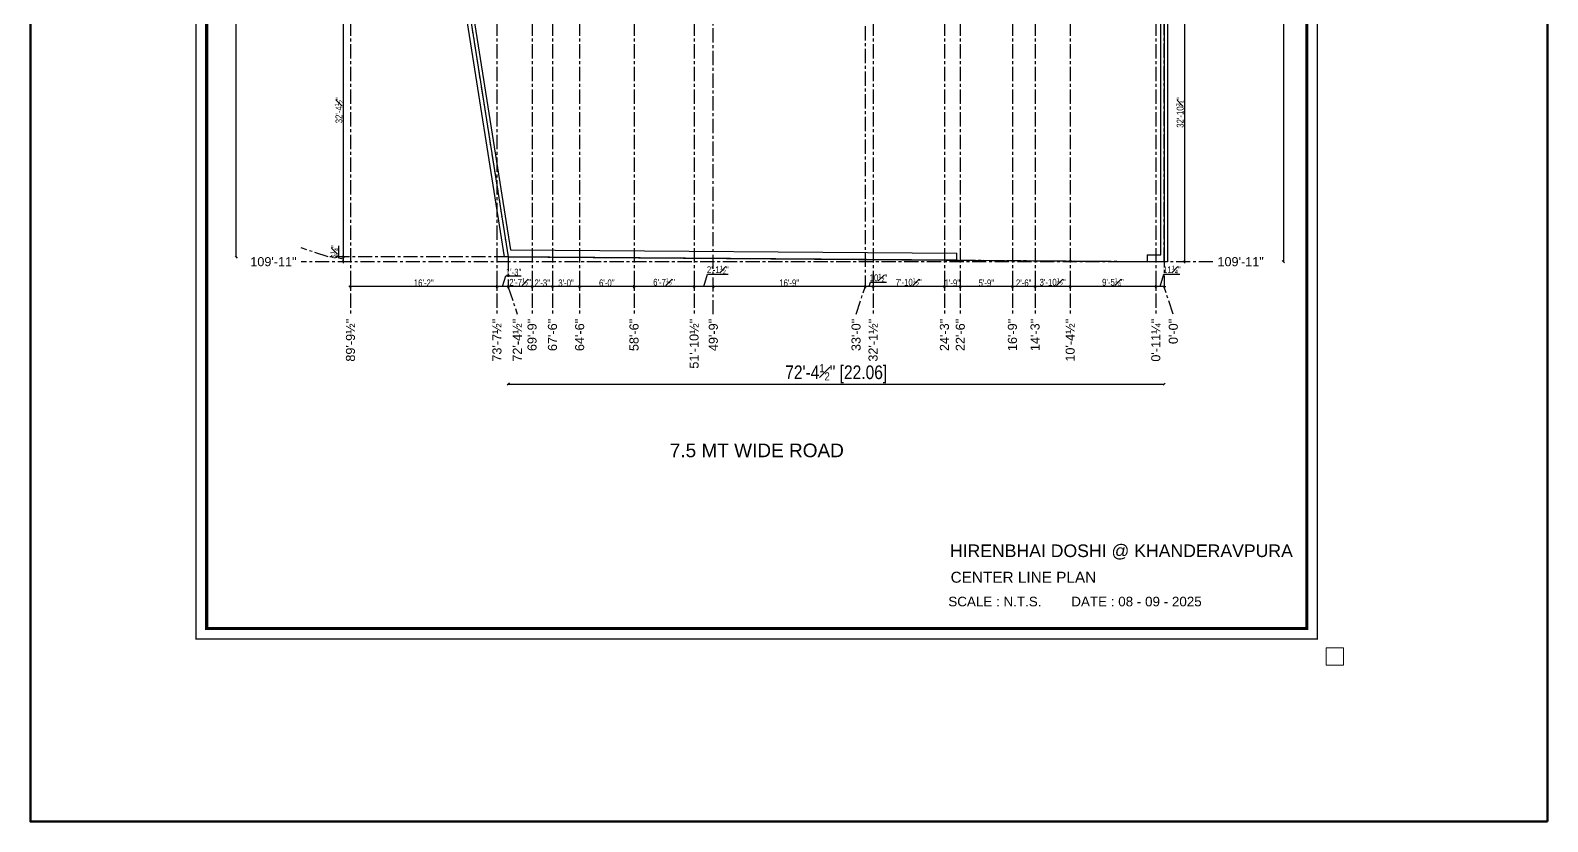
# Model space of a CAD drawing. Header units: inches. Extents: x 1259 to 4988, y 1085 to 3652.
# Drawn here: x 1259 to 3268, y 1085 to 2133 of the extents above; entities that cross this region are included whole.
import ezdxf

# ---------------------------------------------------------------- set-up
doc = ezdxf.new("R2010")
doc.units = ezdxf.units.IN
doc.header["$LTSCALE"] = 15
doc.header["$MEASUREMENT"] = 0
doc.header["$PDMODE"] = 2
doc.linetypes.add('CENTER', pattern=[2, 1.25, -0.25, 0.25, -0.25])
for name, color, linetype, lineweight in [('A_Column', 1, 'Continuous', 50), ('PAGE BORDER', 252, 'Continuous', 9), ('TBlock', 7, 'Continuous', 13)]:
    doc.layers.add(name, color=color, linetype=linetype, lineweight=lineweight)
for name, color, linetype in [('CENTER', 30, 'CENTER'), ('DIMENSION', 160, 'Continuous'), ('ELE', 8, 'Continuous'), ('TEXT', 160, 'Continuous'), ('Wall', 7, 'Continuous')]:
    doc.layers.add(name, color=color, linetype=linetype)
doc.styles.add('Arial', font='arial.ttf')
doc.styles.add('NARROW', font='swissc.ttf')
doc.styles.add('swis721cnbt', font='swissc.ttf')
doc.dimstyles.new('RA-2', dxfattribs={"dimtxt": 7.5, "dimasz": 1, "dimexe": 6, "dimexo": 6, "dimgap": 0.5, "dimtad": 1, "dimzin": 3, "dimdsep": 46, "dimlunit": 4, "dimtxsty": 'NARROW', "dimblk": 'OBLIQUE', "dimcen": 0, "dimse1": 1, "dimse2": 1, "dimclrd": 8, "dimclrt": 256, "dimadec": 0, "dimazin": 0, "dimtfac": 0.6, "dimtix": 1, "dimtofl": 0, "dimtmove": 2, "dimatfit": 3, "dimfxl": 6, "dimfrac": 1, "dimtolj": 1, "dimtzin": 0, "dimlwd": -1, "dimarcsym": 0})
doc.dimstyles.new('VSJ', dxfattribs={"dimtxt": 5, "dimasz": 0.75, "dimexe": 0, "dimexo": 0, "dimgap": 0.25, "dimtad": 1, "dimzin": 3, "dimdsep": 46, "dimlunit": 4, "dimtxsty": 'swis721cnbt', "dimblk": 'rp', "dimcen": 0.09, "dimse1": 1, "dimse2": 1, "dimclrd": 251, "dimclre": 8, "dimclrt": 160, "dimadec": 0, "dimazin": 0, "dimtfac": 0.6, "dimtofl": 0, "dimtmove": 0, "dimatfit": 3, "dimfxl": 9, "dimfrac": 1, "dimtolj": 1, "dimtzin": 0, "dimlwd": -1, "dimlwe": -1, "dimarcsym": 0})

# ---------------------------------------------------------------- blocks, each defined once
blk = doc.blocks.new('rp')
for p, q in [((0, 0), (-2, 0)), ((0, 2), (0, -2)), ((0, 0), (2, 0))]:
    blk.add_line(p, q)
blk.add_circle((0, 0), 0.75)
blk = doc.blocks.new('*D106')
at = {"layer": 'Defpoints', "color": 0, "transparency": 16777216}
for p in [(2788.9, 2221.3), (2786.9, 1826.5), (2794.8, 1826.5)]:
    blk.add_point(p, dxfattribs=at)
at = {"layer": 'DIMENSION', "color": 251, "transparency": 16777216}
blk.add_line((2786.9, 2220.3), (2786.9, 1827.5), dxfattribs=at)
for p, rotation in [((2786.9, 2221.3), 90), ((2786.9, 1826.5), 270)]:
    blk.add_blockref('rp', p, dxfattribs=dict(at, rotation=rotation))
at = {"layer": 'DIMENSION', "color": 160, "transparency": 16777216, "insert": (2781.1, 2023.9), "char_height": 9, "attachment_point": 5, "rotation": 90, "style": 'swis721cnbt'}
blk.add_mtext('\\A1;32\'-10{\\H0.6x;\\S3#4;}"', dxfattribs=at)
blk = doc.blocks.new('_OBLIQUE')
at = {"color": 0, "linetype": 'ByBlock'}
blk.add_line((-0.5, -0.5), (0.5, 0.5), dxfattribs=at)
blk = doc.blocks.new('*D107')
at = {"layer": 'Defpoints', "color": 0, "transparency": 16777216}
for p in [(2759.7, 3145.3), (2776.7, 1826.5), (2917.8, 1826.5)]:
    blk.add_point(p, dxfattribs=at)
at = {"layer": 'DIMENSION', "color": 251, "transparency": 16777216}
blk.add_line((2917.8, 3145.3), (2917.8, 1826.5), dxfattribs=at)
at = {"layer": 'DIMENSION', "color": 251, "transparency": 16777216, "xscale": 3, "yscale": 3, "zscale": 3}
for p, rotation in [((2917.8, 3145.3), 90), ((2917.8, 1826.5), 270)]:
    blk.add_blockref('_OBLIQUE', p, dxfattribs=dict(at, rotation=rotation))
at = {"layer": 'DIMENSION', "transparency": 16777216, "insert": (2905.7, 2485.9), "char_height": 18, "attachment_point": 5, "rotation": 90, "style": 'NARROW'}
blk.add_mtext('\\A1;109\'-11" [33.50]', dxfattribs=at)
blk = doc.blocks.new('*D124')
at = {"layer": 'Defpoints', "color": 0, "transparency": 16777216}
for p in [(1891.4, 1825.4), (2759.9, 1817.9), (2759.9, 1664.4)]:
    blk.add_point(p, dxfattribs=at)
at = {"layer": 'DIMENSION', "color": 251, "transparency": 16777216}
blk.add_line((1891.4, 1664.4), (2759.9, 1664.4), dxfattribs=at)
at = {"layer": 'DIMENSION', "color": 251, "transparency": 16777216, "xscale": 3, "yscale": 3, "zscale": 3, "rotation": 180}
blk.add_blockref('_OBLIQUE', (1891.4, 1664.4), dxfattribs=at)
at = {"layer": 'DIMENSION', "color": 251, "transparency": 16777216, "xscale": 3, "yscale": 3, "zscale": 3}
blk.add_blockref('_OBLIQUE', (2759.9, 1664.4), dxfattribs=at)
at = {"layer": 'DIMENSION', "transparency": 16777216, "insert": (2325.7, 1678.3), "char_height": 18, "attachment_point": 5, "style": 'NARROW'}
blk.add_mtext('\\A1;72\'-4{\\H0.6x;\\S1#2;}" [22.06]', dxfattribs=at)
blk = doc.blocks.new('*D125')
at = {"layer": 'Defpoints', "color": 0, "transparency": 16777216}
for p in [(2748.8, 1793.5), (2748.8, 1793.5), (2759.9, 1793.5)]:
    blk.add_point(p, dxfattribs=at)
at = {"layer": 'DIMENSION', "color": 251, "transparency": 16777216}
for p, q in [((2754.4, 1793.5), (2759.4, 1810.2)), ((2759.4, 1810.2), (2780.8, 1810.2)), ((2758.9, 1793.5), (2749.8, 1793.5))]:
    blk.add_line(p, q, dxfattribs=at)
at = {"layer": 'DIMENSION', "color": 251, "transparency": 16777216, "rotation": 180}
blk.add_blockref('rp', (2748.8, 1793.5), dxfattribs=at)
at = {"layer": 'DIMENSION', "color": 251, "transparency": 16777216}
blk.add_blockref('rp', (2759.9, 1793.5), dxfattribs=at)
at = {"layer": 'DIMENSION', "color": 160, "transparency": 16777216, "insert": (2770.1, 1815.9), "char_height": 9, "attachment_point": 5, "style": 'swis721cnbt'}
blk.add_mtext('\\A1;11{\\H0.6x;\\S1#4;}"', dxfattribs=at)
blk = doc.blocks.new('*D126')
at = {"layer": 'Defpoints', "color": 0, "transparency": 16777216}
for p in [(2635.4, 1793.5), (2635.4, 1793.5), (2748.8, 1793.5)]:
    blk.add_point(p, dxfattribs=at)
at = {"layer": 'DIMENSION', "color": 251, "transparency": 16777216}
blk.add_line((2747.8, 1793.5), (2636.4, 1793.5), dxfattribs=at)
at = {"layer": 'DIMENSION', "color": 251, "transparency": 16777216, "rotation": 180}
blk.add_blockref('rp', (2635.4, 1793.5), dxfattribs=at)
at = {"layer": 'DIMENSION', "color": 251, "transparency": 16777216}
blk.add_blockref('rp', (2748.8, 1793.5), dxfattribs=at)
at = {"layer": 'DIMENSION', "color": 160, "transparency": 16777216, "insert": (2692.1, 1799.3), "char_height": 9, "attachment_point": 5, "style": 'swis721cnbt'}
blk.add_mtext('\\A1;9\'-5{\\H0.6x;\\S1#4;}"', dxfattribs=at)
blk = doc.blocks.new('*D127')
at = {"layer": 'Defpoints', "color": 0, "transparency": 16777216}
for p in [(2588.9, 1793.5), (2588.9, 1793.5), (2635.4, 1793.5)]:
    blk.add_point(p, dxfattribs=at)
at = {"layer": 'DIMENSION', "color": 251, "transparency": 16777216}
blk.add_line((2634.4, 1793.5), (2589.9, 1793.5), dxfattribs=at)
at = {"layer": 'DIMENSION', "color": 251, "transparency": 16777216, "rotation": 180}
blk.add_blockref('rp', (2588.9, 1793.5), dxfattribs=at)
at = {"layer": 'DIMENSION', "color": 251, "transparency": 16777216}
blk.add_blockref('rp', (2635.4, 1793.5), dxfattribs=at)
at = {"layer": 'DIMENSION', "color": 160, "transparency": 16777216, "insert": (2612.2, 1799.3), "char_height": 9, "attachment_point": 5, "style": 'swis721cnbt'}
blk.add_mtext('\\A1;3\'-10{\\H0.6x;\\S1#2;}"', dxfattribs=at)
blk = doc.blocks.new('*D128')
at = {"layer": 'Defpoints', "color": 0, "transparency": 16777216}
for p in [(2558.9, 1793.5), (2558.9, 1793.5), (2588.9, 1793.5)]:
    blk.add_point(p, dxfattribs=at)
at = {"layer": 'DIMENSION', "color": 251, "transparency": 16777216}
blk.add_line((2587.9, 1793.5), (2559.9, 1793.5), dxfattribs=at)
at = {"layer": 'DIMENSION', "color": 251, "transparency": 16777216, "rotation": 180}
blk.add_blockref('rp', (2558.9, 1793.5), dxfattribs=at)
at = {"layer": 'DIMENSION', "color": 251, "transparency": 16777216}
blk.add_blockref('rp', (2588.9, 1793.5), dxfattribs=at)
at = {"layer": 'DIMENSION', "color": 160, "transparency": 16777216, "insert": (2573.9, 1798.4), "char_height": 9, "attachment_point": 5, "style": 'swis721cnbt'}
blk.add_mtext('\\A1;2\'-6"', dxfattribs=at)
blk = doc.blocks.new('*D129')
at = {"layer": 'Defpoints', "color": 0, "transparency": 16777216}
for p in [(2489.9, 1793.5), (2489.9, 1793.5), (2558.9, 1793.5)]:
    blk.add_point(p, dxfattribs=at)
at = {"layer": 'DIMENSION', "color": 251, "transparency": 16777216}
blk.add_line((2557.9, 1793.5), (2490.9, 1793.5), dxfattribs=at)
at = {"layer": 'DIMENSION', "color": 251, "transparency": 16777216, "rotation": 180}
blk.add_blockref('rp', (2489.9, 1793.5), dxfattribs=at)
at = {"layer": 'DIMENSION', "color": 251, "transparency": 16777216}
blk.add_blockref('rp', (2558.9, 1793.5), dxfattribs=at)
at = {"layer": 'DIMENSION', "color": 160, "transparency": 16777216, "insert": (2524.4, 1798.4), "char_height": 9, "attachment_point": 5, "style": 'swis721cnbt'}
blk.add_mtext('\\A1;5\'-9"', dxfattribs=at)
blk = doc.blocks.new('*D130')
at = {"layer": 'Defpoints', "color": 0, "transparency": 16777216}
for p in [(2374.4, 1793.5), (2374.4, 1791.5), (2468.9, 1793.5)]:
    blk.add_point(p, dxfattribs=at)
at = {"layer": 'DIMENSION', "color": 251, "transparency": 16777216}
blk.add_line((2467.9, 1793.5), (2375.4, 1793.5), dxfattribs=at)
at = {"layer": 'DIMENSION', "color": 251, "transparency": 16777216, "rotation": 180}
blk.add_blockref('rp', (2374.4, 1793.5), dxfattribs=at)
at = {"layer": 'DIMENSION', "color": 251, "transparency": 16777216}
blk.add_blockref('rp', (2468.9, 1793.5), dxfattribs=at)
at = {"layer": 'DIMENSION', "color": 160, "transparency": 16777216, "insert": (2421.7, 1799.3), "char_height": 9, "attachment_point": 5, "style": 'swis721cnbt'}
blk.add_mtext('\\A1;7\'-10{\\H0.6x;\\S1#2;}"', dxfattribs=at)
blk = doc.blocks.new('*D131')
at = {"layer": 'Defpoints', "color": 0, "transparency": 16777216}
for p in [(2363.9, 1793.5), (2363.9, 1793.5), (2374.4, 1791.5)]:
    blk.add_point(p, dxfattribs=at)
at = {"layer": 'DIMENSION', "color": 251, "transparency": 16777216}
for p, q in [((2373.4, 1793.5), (2364.9, 1793.5)), ((2369.2, 1793.5), (2371, 1799.4)), ((2371, 1799.4), (2392.3, 1799.4))]:
    blk.add_line(p, q, dxfattribs=at)
at = {"layer": 'DIMENSION', "color": 251, "transparency": 16777216, "rotation": 180}
blk.add_blockref('rp', (2363.9, 1793.5), dxfattribs=at)
at = {"layer": 'DIMENSION', "color": 251, "transparency": 16777216}
blk.add_blockref('rp', (2374.4, 1793.5), dxfattribs=at)
at = {"layer": 'DIMENSION', "color": 160, "transparency": 16777216, "insert": (2381.6, 1805.2), "char_height": 9, "attachment_point": 5, "style": 'swis721cnbt'}
blk.add_mtext('\\A1;10{\\H0.6x;\\S1#2;}"', dxfattribs=at)
blk = doc.blocks.new('*D132')
at = {"layer": 'Defpoints', "color": 0, "transparency": 16777216}
for p in [(2162.9, 1793.5), (2162.9, 1793.5), (2363.9, 1793.5)]:
    blk.add_point(p, dxfattribs=at)
at = {"layer": 'DIMENSION', "color": 251, "transparency": 16777216}
blk.add_line((2362.9, 1793.5), (2163.9, 1793.5), dxfattribs=at)
at = {"layer": 'DIMENSION', "color": 251, "transparency": 16777216, "rotation": 180}
blk.add_blockref('rp', (2162.9, 1793.5), dxfattribs=at)
at = {"layer": 'DIMENSION', "color": 251, "transparency": 16777216}
blk.add_blockref('rp', (2363.9, 1793.5), dxfattribs=at)
at = {"layer": 'DIMENSION', "color": 160, "transparency": 16777216, "insert": (2263.4, 1798.4), "char_height": 9, "attachment_point": 5, "style": 'swis721cnbt'}
blk.add_mtext('\\A1;16\'-9"', dxfattribs=at)
blk = doc.blocks.new('*D133')
at = {"layer": 'Defpoints', "color": 0, "transparency": 16777216}
for p in [(2137.4, 1793.5), (2137.4, 1793.5), (2162.9, 1793.5)]:
    blk.add_point(p, dxfattribs=at)
at = {"layer": 'DIMENSION', "color": 251, "transparency": 16777216}
for p, q in [((2150.2, 1793.5), (2155.2, 1810.2)), ((2155.2, 1810.2), (2182.7, 1810.2)), ((2161.9, 1793.5), (2138.4, 1793.5))]:
    blk.add_line(p, q, dxfattribs=at)
at = {"layer": 'DIMENSION', "color": 251, "transparency": 16777216, "rotation": 180}
blk.add_blockref('rp', (2137.4, 1793.5), dxfattribs=at)
at = {"layer": 'DIMENSION', "color": 251, "transparency": 16777216}
blk.add_blockref('rp', (2162.9, 1793.5), dxfattribs=at)
at = {"layer": 'DIMENSION', "color": 160, "transparency": 16777216, "insert": (2168.9, 1815.9), "char_height": 9, "attachment_point": 5, "style": 'swis721cnbt'}
blk.add_mtext('\\A1;2\'-1{\\H0.6x;\\S1#2;}"', dxfattribs=at)
blk = doc.blocks.new('*D134')
at = {"layer": 'Defpoints', "color": 0, "transparency": 16777216}
for p in [(2057.9, 1793.5), (2057.9, 1793.5), (2137.4, 1793.5)]:
    blk.add_point(p, dxfattribs=at)
at = {"layer": 'DIMENSION', "color": 251, "transparency": 16777216}
blk.add_line((2136.4, 1793.5), (2058.9, 1793.5), dxfattribs=at)
at = {"layer": 'DIMENSION', "color": 251, "transparency": 16777216, "rotation": 180}
blk.add_blockref('rp', (2057.9, 1793.5), dxfattribs=at)
at = {"layer": 'DIMENSION', "color": 251, "transparency": 16777216}
blk.add_blockref('rp', (2137.4, 1793.5), dxfattribs=at)
at = {"layer": 'DIMENSION', "color": 160, "transparency": 16777216, "insert": (2097.7, 1799.3), "char_height": 9, "attachment_point": 5, "style": 'swis721cnbt'}
blk.add_mtext('\\A1;6\'-7{\\H0.6x;\\S1#2;}"', dxfattribs=at)
blk = doc.blocks.new('*D135')
at = {"layer": 'Defpoints', "color": 0, "transparency": 16777216}
for p in [(1985.9, 1793.5), (1985.9, 1793.5), (2057.9, 1793.5)]:
    blk.add_point(p, dxfattribs=at)
at = {"layer": 'DIMENSION', "color": 251, "transparency": 16777216}
blk.add_line((2056.9, 1793.5), (1986.9, 1793.5), dxfattribs=at)
at = {"layer": 'DIMENSION', "color": 251, "transparency": 16777216, "rotation": 180}
blk.add_blockref('rp', (1985.9, 1793.5), dxfattribs=at)
at = {"layer": 'DIMENSION', "color": 251, "transparency": 16777216}
blk.add_blockref('rp', (2057.9, 1793.5), dxfattribs=at)
at = {"layer": 'DIMENSION', "color": 160, "transparency": 16777216, "insert": (2021.9, 1798.4), "char_height": 9, "attachment_point": 5, "style": 'swis721cnbt'}
blk.add_mtext('\\A1;6\'-0"', dxfattribs=at)
blk = doc.blocks.new('*D136')
at = {"layer": 'Defpoints', "color": 0, "transparency": 16777216}
for p in [(1949.9, 1793.5), (1949.9, 1793.5), (1985.9, 1793.5)]:
    blk.add_point(p, dxfattribs=at)
at = {"layer": 'DIMENSION', "color": 251, "transparency": 16777216}
blk.add_line((1984.9, 1793.5), (1950.9, 1793.5), dxfattribs=at)
at = {"layer": 'DIMENSION', "color": 251, "transparency": 16777216, "rotation": 180}
blk.add_blockref('rp', (1949.9, 1793.5), dxfattribs=at)
at = {"layer": 'DIMENSION', "color": 251, "transparency": 16777216}
blk.add_blockref('rp', (1985.9, 1793.5), dxfattribs=at)
at = {"layer": 'DIMENSION', "color": 160, "transparency": 16777216, "insert": (1967.9, 1798.4), "char_height": 9, "attachment_point": 5, "style": 'swis721cnbt'}
blk.add_mtext('\\A1;3\'-0"', dxfattribs=at)
blk = doc.blocks.new('*D137')
at = {"layer": 'Defpoints', "color": 0, "transparency": 16777216}
for p in [(1922.9, 1793.5), (1922.9, 1793.5), (1949.9, 1793.5)]:
    blk.add_point(p, dxfattribs=at)
at = {"layer": 'DIMENSION', "color": 251, "transparency": 16777216}
blk.add_line((1948.9, 1793.5), (1923.9, 1793.5), dxfattribs=at)
at = {"layer": 'DIMENSION', "color": 251, "transparency": 16777216, "rotation": 180}
blk.add_blockref('rp', (1922.9, 1793.5), dxfattribs=at)
at = {"layer": 'DIMENSION', "color": 251, "transparency": 16777216}
blk.add_blockref('rp', (1949.9, 1793.5), dxfattribs=at)
at = {"layer": 'DIMENSION', "color": 160, "transparency": 16777216, "insert": (1936.4, 1798.4), "char_height": 9, "attachment_point": 5, "style": 'swis721cnbt'}
blk.add_mtext('\\A1;2\'-3"', dxfattribs=at)
blk = doc.blocks.new('*D138')
at = {"layer": 'Defpoints', "color": 0, "transparency": 16777216}
for p in [(1891.4, 1793.5), (1891.4, 1793.5), (1922.9, 1793.5)]:
    blk.add_point(p, dxfattribs=at)
at = {"layer": 'DIMENSION', "color": 251, "transparency": 16777216}
blk.add_line((1921.9, 1793.5), (1892.4, 1793.5), dxfattribs=at)
at = {"layer": 'DIMENSION', "color": 251, "transparency": 16777216, "rotation": 180}
blk.add_blockref('rp', (1891.4, 1793.5), dxfattribs=at)
at = {"layer": 'DIMENSION', "color": 251, "transparency": 16777216}
blk.add_blockref('rp', (1922.9, 1793.5), dxfattribs=at)
at = {"layer": 'DIMENSION', "color": 160, "transparency": 16777216, "insert": (1907.2, 1799.2), "char_height": 9, "attachment_point": 5, "style": 'swis721cnbt'}
blk.add_mtext('\\A1;2\'-7{\\H0.6x;\\S1#2;}"', dxfattribs=at)
blk = doc.blocks.new('*D139')
at = {"layer": 'Defpoints', "color": 0, "transparency": 16777216}
for p in [(1876.4, 1793.5), (1876.4, 1793.5), (1891.4, 1793.5)]:
    blk.add_point(p, dxfattribs=at)
at = {"layer": 'DIMENSION', "color": 251, "transparency": 16777216}
for p, q in [((1890.4, 1793.5), (1877.4, 1793.5)), ((1883.9, 1793.5), (1888.2, 1807.8)), ((1888.2, 1807.8), (1908.6, 1807.8))]:
    blk.add_line(p, q, dxfattribs=at)
at = {"layer": 'DIMENSION', "color": 251, "transparency": 16777216, "rotation": 180}
blk.add_blockref('rp', (1876.4, 1793.5), dxfattribs=at)
at = {"layer": 'DIMENSION', "color": 251, "transparency": 16777216}
blk.add_blockref('rp', (1891.4, 1793.5), dxfattribs=at)
at = {"layer": 'DIMENSION', "color": 160, "transparency": 16777216, "insert": (1898.4, 1812.6), "char_height": 9, "attachment_point": 5, "style": 'swis721cnbt'}
blk.add_mtext('\\A1;1\'-3"', dxfattribs=at)
blk = doc.blocks.new('*D140')
at = {"layer": 'Defpoints', "color": 0, "transparency": 16777216}
for p in [(1682.5, 1793.5), (1682.5, 1793.5), (1876.4, 1793.5)]:
    blk.add_point(p, dxfattribs=at)
at = {"layer": 'DIMENSION', "color": 251, "transparency": 16777216}
blk.add_line((1875.4, 1793.5), (1683.5, 1793.5), dxfattribs=at)
at = {"layer": 'DIMENSION', "color": 251, "transparency": 16777216, "rotation": 180}
blk.add_blockref('rp', (1682.5, 1793.5), dxfattribs=at)
at = {"layer": 'DIMENSION', "color": 251, "transparency": 16777216}
blk.add_blockref('rp', (1876.4, 1793.5), dxfattribs=at)
at = {"layer": 'DIMENSION', "color": 160, "transparency": 16777216, "insert": (1779.5, 1798.4), "char_height": 9, "attachment_point": 5, "style": 'swis721cnbt'}
blk.add_mtext('\\A1;16\'-2"', dxfattribs=at)
blk = doc.blocks.new('*D141')
at = {"layer": 'Defpoints', "color": 0, "transparency": 16777216}
for p in [(1531.2, 3153.3), (1666.9, 3153.3), (1717.7, 1832.8)]:
    blk.add_point(p, dxfattribs=at)
at = {"layer": 'DIMENSION', "color": 251, "transparency": 16777216}
blk.add_line((1531.2, 1832.8), (1531.2, 3153.3), dxfattribs=at)
at = {"layer": 'DIMENSION', "color": 251, "transparency": 16777216, "xscale": 3, "yscale": 3, "zscale": 3}
for p, rotation in [((1531.2, 3153.3), 90), ((1531.2, 1832.8), 270)]:
    blk.add_blockref('_OBLIQUE', p, dxfattribs=dict(at, rotation=rotation))
at = {"layer": 'DIMENSION', "transparency": 16777216, "insert": (1517.2, 2493), "char_height": 18, "attachment_point": 5, "rotation": 90, "style": 'NARROW'}
blk.add_mtext('\\A1;110\'-0{\\H0.6x;\\S1#2;}" [33.54]', dxfattribs=at)
blk = doc.blocks.new('*D149')
at = {"layer": 'Defpoints', "color": 0, "transparency": 16777216}
for p in [(2468.9, 1803), (2468.9, 1793.5), (2489.9, 1793.5)]:
    blk.add_point(p, dxfattribs=at)
at = {"layer": 'DIMENSION', "color": 251, "transparency": 16777216}
blk.add_line((2488.9, 1793.5), (2469.9, 1793.5), dxfattribs=at)
at = {"layer": 'DIMENSION', "color": 251, "transparency": 16777216, "rotation": 180}
blk.add_blockref('rp', (2468.9, 1793.5), dxfattribs=at)
at = {"layer": 'DIMENSION', "color": 251, "transparency": 16777216}
blk.add_blockref('rp', (2489.9, 1793.5), dxfattribs=at)
at = {"layer": 'DIMENSION', "color": 160, "transparency": 16777216, "insert": (2479.4, 1798.4), "char_height": 9, "attachment_point": 5, "style": 'swis721cnbt'}
blk.add_mtext('\\A1;1\'-9"', dxfattribs=at)
blk = doc.blocks.new('*D207')
at = {"layer": 'Defpoints', "color": 0, "transparency": 16777216}
for p in [(1670.8, 2221.3), (1673, 1832.8), (1673.2, 1832.8)]:
    blk.add_point(p, dxfattribs=at)
at = {"layer": 'DIMENSION', "color": 251, "transparency": 16777216}
blk.add_line((1673, 2220.3), (1673, 1833.8), dxfattribs=at)
for p, rotation in [((1673, 2221.3), 90), ((1673, 1832.8), 270)]:
    blk.add_blockref('rp', p, dxfattribs=dict(at, rotation=rotation))
at = {"layer": 'DIMENSION', "color": 160, "transparency": 16777216, "insert": (1667.2, 2027), "char_height": 9, "attachment_point": 5, "rotation": 90, "style": 'swis721cnbt'}
blk.add_mtext('\\A1;32\'-4{\\H0.6x;\\S1#2;}"', dxfattribs=at)
blk = doc.blocks.new('*D208')
at = {"layer": 'Defpoints', "color": 0, "transparency": 16777216}
for p in [(1673.2, 1832.8), (1673, 1826.5), (1673.2, 1826.5)]:
    blk.add_point(p, dxfattribs=at)
at = {"layer": 'DIMENSION', "color": 251, "transparency": 16777216}
for p, q in [((1667.1, 1831.4), (1667.1, 1847.3)), ((1673, 1829.7), (1667.1, 1831.4)), ((1673, 1831.8), (1673, 1827.5))]:
    blk.add_line(p, q, dxfattribs=at)
for p, rotation in [((1673, 1832.8), 90), ((1673, 1826.5), 270)]:
    blk.add_blockref('rp', p, dxfattribs=dict(at, rotation=rotation))
at = {"layer": 'DIMENSION', "color": 160, "transparency": 16777216, "insert": (1661.3, 1839.4), "char_height": 9, "attachment_point": 5, "rotation": 90, "style": 'swis721cnbt'}
blk.add_mtext('\\A1;6{\\H0.6x;\\S1#4;}"', dxfattribs=at)

msp = doc.modelspace()

# ---------------------------------------------------------------- linework, layer by layer
at = {"layer": 'A_Column'}
msp.add_lwpolyline([(3267.674, 1085.254), (1258.648, 1085.254), (1258.648, 3652.143), (3267.674, 3652.143)], close=True, dxfattribs=at)
at = {"layer": 'CENTER'}
for p, q in [((1682.491, 3254.263), (1682.491, 1756.865)), ((1876.44, 3254.263), (1876.44, 1756.865)), ((1922.93, 3254.263), (1922.93, 1756.865)), ((1949.94, 3254.263), (1949.94, 1756.865)), ((1985.94, 3254.263, 0), (1985.94, 1756.865, 0)), ((2057.94, 3254.263), (2057.94, 1756.865)), ((2137.44, 3254.263), (2137.44, 1756.865)), ((2162.94, 1756.865, 0), (2162.94, 3254.263, 0)), ((2374.44, 3254.263), (2374.44, 1756.865)), ((2468.94, 3254.263), (2468.94, 1756.865)), ((2489.94, 3254.263), (2489.94, 1756.865)), ((2558.94, 3254.263), (2558.94, 1756.865)), ((2588.941, 3254.263), (2588.941, 1756.865)), ((2635.44, 3254.263), (2635.44, 1756.865)), ((2748.806, 3254.263, 0), (2748.806, 1756.865, 0)), ((2363.94, 3218.263), (2363.94, 1792.865)), ((2759.94, 3218.263), (2759.94, 1792.865)), ((2824.44, 1826.533), (1617.199, 1826.533)), ((2351.94, 1756.865), (2363.94, 1792.865)), ((2771.94, 1756.865), (2759.94, 1792.865))]:
    msp.add_line(p, q, dxfattribs=at)
msp.add_lwpolyline([(2759.94, 3145.283), (1682.473, 3153.722), (1891.215, 1833.117), (2759.94, 1826.533)], close=True, dxfattribs=at)
at = {"layer": 'CENTER', "color": 1}
for points in [[(1891.413, 1832.797), (1653.199, 1832.797), (1617.199, 1844.797)], [(1891.413, 1832.797), (1891.413, 1792.865), (1903.413, 1756.865)]]:
    msp.add_lwpolyline(points, dxfattribs=at)
at = {"layer": 'ELE'}
msp.add_line((2485.374, 1828.614), (2737.372, 1826.704), dxfattribs=at)
at = {"layer": 'PAGE BORDER', "ltscale": 10, "const_width": 4.243}
msp.add_lwpolyline([(2948.736, 1341.019), (2948.736, 3457.906), (1492.027, 3457.906), (1492.027, 1341.019)], close=True, dxfattribs=at)
at = {"layer": 'TBlock', "color": 8}
msp.add_lwpolyline([(2997.219, 1315.351), (2974.403, 1315.351), (2974.403, 1292.536), (2997.219, 1292.536)], close=True, dxfattribs=at)
at = {"layer": 'Wall'}
for p, q in [((1886.654, 1833.152), (1677.199, 3158.263)), ((1687.747, 3149.18), (1894.352, 1842.094)), ((2755.44, 1835.567), (2755.44, 3140.818)), ((2764.44, 3149.748), (2764.44, 1826.499)), ((2485.374, 1828.614), (1886.654, 1833.152)), ((1894.352, 1842.094), (2485.442, 1837.614)), ((2485.374, 1828.614), (2485.442, 1837.614)), ((2737.44, 1835.703), (2737.372, 1826.704)), ((2737.44, 1835.703), (2755.44, 1835.567)), ((2764.44, 1826.499), (2737.372, 1826.704))]:
    msp.add_line(p, q, dxfattribs=at)
at = {"layer": 'Wall', "ltscale": 10, "const_width": 1.696}
msp.add_lwpolyline([(2962.88, 3472.05), (1477.883, 3472.05), (1477.883, 1326.875), (2962.88, 1326.875)], close=True, dxfattribs=at)
at = {"layer": 'Wall', "color": 1, "linetype": 'ByBlock', "lineweight": -2}
msp.add_lwpolyline([(2760.153, 1826.352), (2759.94, 3145.283), (1682.491, 3153.275), (1891.413, 1832.797)], close=True, dxfattribs=at)

# ---------------------------------------------------------------- texts
at = {"layer": 'TEXT', "attachment_point": 2, "style": 'Arial'}
for s, insert, char_height, width in [('\\pxqr;109\'-11"', (1556.264, 1832.533), 12, 109.86954), ('\\pxql;109\'-11"', (2885.375, 1832.533), 12, 109.86954), ('\\pxt4;7.5 MT WIDE ROAD', (2220.57, 1585.709), 18, 496.02392), ('\\pxql;HIRENBHAI DOSHI @ KHANDERAVPURA', (2712.676, 1452.199), 16.70341, 472.96005), ('\\pxql;CENTER LINE PLAN', (2599.154, 1416.069), 14.52471, 243.99557), ('{\\H1.167x;SCALE : N.T.S.        DATE : 08 - 09 - 2025}', (2641.882, 1382.98), 10.89353, 387.49262)]:
    msp.add_mtext(s, dxfattribs=dict(at, insert=insert, char_height=char_height, width=width))
at = {"layer": 'TEXT', "char_height": 12, "width": 109.86954, "attachment_point": 2, "rotation": 90, "style": 'Arial'}
for s, insert in [('\\pxqr;89\'-9½"', (1676.491, 1695.93)), ('\\pxqr;73\'-7½"', (1870.44, 1695.93)), ('\\pxqr;72\'-4½"', (1897.413, 1695.93)), ('\\pxqr;69\'-9"', (1916.93, 1695.93)), ('\\pxqr;67\'-6"', (1943.94, 1695.93)), ('\\pxqr;64\'-6"', (1979.94, 1695.93, 0)), ('\\pxqr;58\'-6"', (2051.94, 1695.93)), ('\\pxqr;51\'-10½"', (2131.44, 1695.93)), ('\\pxqr;49\'-9"', (2156.94, 1695.93, 0)), ('\\pxqr;33\'-0"', (2345.94, 1695.93)), ('\\pxqr;32\'-1½"', (2368.44, 1695.93)), ('\\pxqr;24\'-3"', (2462.94, 1695.93)), ('\\pxqr;22\'-6"', (2483.94, 1695.93)), ('\\pxqr;16\'-9"', (2552.94, 1695.93)), ('\\pxqr;14\'-3"', (2582.941, 1695.93)), ('\\pxqr;10\'-4½"', (2629.44, 1695.93)), ('\\pxqr;0\'-11¼"', (2742.806, 1695.93, 0)), ('\\pxqr;0\'-0"', (2765.94, 1695.93))]:
    msp.add_mtext(s, dxfattribs=dict(at, insert=insert))

# ---------------------------------------------------------------- dimensions: what is measured, and where the dimension line sits
at = {"layer": 'DIMENSION'}
for base, p1, p2, dimstyle, override, picture, middle in [((1531.159, 3153.275), (1717.688, 1832.797), (1666.91, 3153.275), 'RA-2', {"dimtxt": 18, "dimasz": 3, "dimdec": 1, "dimclrd": 251}, '*D141', (1517.245, 2493.036)), ((2917.770373231, 1826.532648924), (2759.70219197, 3145.282648924), (2776.653393007, 1826.532648924), 'RA-2', {"dimtxt": 18, "dimasz": 3, "dimdec": 1, "dimclrd": 251}, '*D107', (2905.675568036, 2485.907648924)), ((1672.955, 1832.797), (1670.795, 2221.283), (1673.166, 1832.797), 'VSJ', {"dimtxt": 9, "dimasz": 1, "dimtmove": 1}, '*D207', (1667.176, 2027.04)), ((2786.94, 1826.533), (2788.94, 2221.283), (2794.766, 1826.533), 'VSJ', {"dimtxt": 9, "dimasz": 1, "dimtmove": 1}, '*D106', (2781.117, 2023.908)), ((1672.955, 1826.533), (1673.166, 1832.797), (1673.166, 1826.533), 'VSJ', {"dimtxt": 9, "dimasz": 1, "dimtmove": 1}, '*D208', (1661.286, 1831.684))]:
    dim = msp.add_linear_dim(base=base, p1=p1, p2=p2, angle=90, dimstyle=dimstyle, override=override, dxfattribs=at)
    dim.commit()
    dim.dimension.update_dxf_attribs({"geometry": picture, "text_midpoint": middle})
for base, p1, p2, dimstyle, override, picture, middle in [((1876.44, 1793.533), (1891.413, 1793.533), (1876.44, 1793.533), 'VSJ', {"dimtxt": 9, "dimasz": 1, "dimtmove": 1}, '*D139', (1888.447, 1812.637)), ((2759.94, 1664.373), (1891.413, 1825.414), (2759.94, 1817.903), 'RA-2', {"dimtxt": 18, "dimasz": 3, "dimdec": 1, "dimclrd": 251}, '*D124', (2325.676, 1678.287)), ((2137.44, 1793.533), (2162.94, 1793.533), (2137.44, 1793.533), 'VSJ', {"dimtxt": 9, "dimasz": 1, "dimtmove": 1}, '*D133', (2155.447, 1815.912)), ((2363.94, 1793.533), (2374.44, 1791.533), (2363.94, 1793.533), 'VSJ', {"dimtxt": 9, "dimasz": 1, "dimtmove": 1}, '*D131', (2371.211, 1805.216)), ((2748.806, 1793.533), (2759.94, 1793.533), (2748.806, 1793.533), 'VSJ', {"dimtxt": 9, "dimasz": 1, "dimtmove": 1}, '*D125', (2759.624, 1815.884)), ((1682.491, 1793.533), (1876.44, 1793.533), (1682.491, 1793.533), 'VSJ', {"dimtxt": 9, "dimasz": 1, "dimtmove": 1}, '*D140', (1779.465, 1798.408)), ((1891.413, 1793.533), (1922.93, 1793.533), (1891.413, 1793.533), 'VSJ', {"dimtxt": 9, "dimasz": 1, "dimtmove": 1}, '*D138', (1907.172, 1799.221)), ((1922.93, 1793.533), (1949.94, 1793.533), (1922.93, 1793.533), 'VSJ', {"dimtxt": 9, "dimasz": 1, "dimtmove": 1}, '*D137', (1936.435, 1798.408)), ((1949.94, 1793.533), (1985.94, 1793.533), (1949.94, 1793.533), 'VSJ', {"dimtxt": 9, "dimasz": 1, "dimtmove": 1}, '*D136', (1967.94, 1798.397)), ((1985.94, 1793.533), (2057.94, 1793.533), (1985.94, 1793.533), 'VSJ', {"dimtxt": 9, "dimasz": 1, "dimtmove": 1}, '*D135', (2021.94, 1798.402)), ((2057.94, 1793.533), (2137.44, 1793.533), (2057.94, 1793.533), 'VSJ', {"dimtxt": 9, "dimasz": 1, "dimtmove": 1}, '*D134', (2097.69, 1799.312)), ((2162.94, 1793.533), (2363.94, 1793.533), (2162.94, 1793.533), 'VSJ', {"dimtxt": 9, "dimasz": 1, "dimtmove": 1}, '*D132', (2263.44, 1798.402)), ((2374.44, 1793.533), (2468.94, 1793.533), (2374.44, 1791.533), 'VSJ', {"dimtxt": 9, "dimasz": 1, "dimtmove": 1}, '*D130', (2421.69, 1799.312)), ((2468.94, 1793.533), (2489.94, 1793.533), (2468.94, 1803.042), 'VSJ', {"dimtxt": 9, "dimasz": 1, "dimtmove": 1}, '*D149', (2479.44, 1798.402)), ((2489.94, 1793.533), (2558.94, 1793.533), (2489.94, 1793.533), 'VSJ', {"dimtxt": 9, "dimasz": 1, "dimtmove": 1}, '*D129', (2524.44, 1798.402)), ((2558.94, 1793.533), (2588.941, 1793.533), (2558.94, 1793.533), 'VSJ', {"dimtxt": 9, "dimasz": 1, "dimtmove": 1}, '*D128', (2573.94, 1798.408)), ((2588.941, 1793.533), (2635.44, 1793.533), (2588.941, 1793.533), 'VSJ', {"dimtxt": 9, "dimasz": 1, "dimtmove": 1}, '*D127', (2612.19, 1799.312)), ((2635.44, 1793.533), (2748.806, 1793.533), (2635.44, 1793.533), 'VSJ', {"dimtxt": 9, "dimasz": 1, "dimtmove": 1}, '*D126', (2692.123, 1799.305))]:
    dim = msp.add_linear_dim(base=base, p1=p1, p2=p2, dimstyle=dimstyle, override=override, dxfattribs=at)
    dim.commit()
    dim.dimension.update_dxf_attribs({"geometry": picture, "text_midpoint": middle})

doc.saveas('drawing.dxf')
